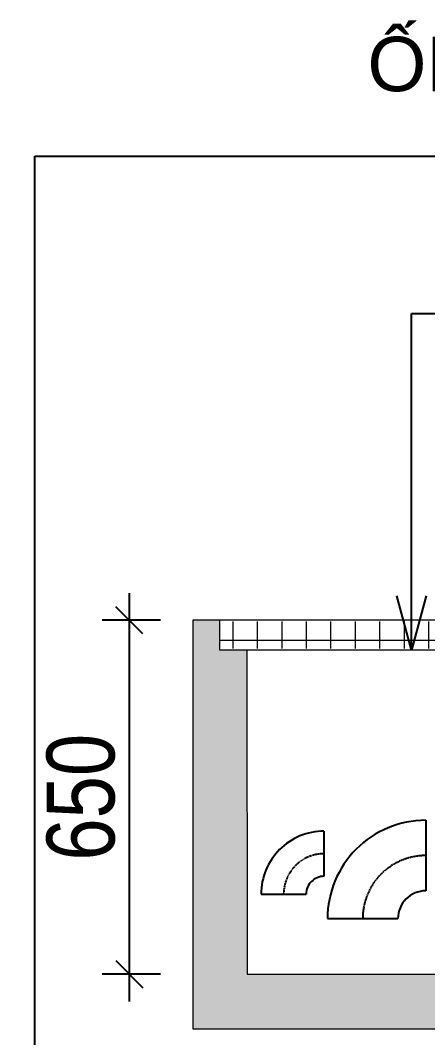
# Model space of a CAD drawing. Header units: millimetres. Extents: x -294625 to 2136527, y -251383 to 128331.
# Drawn here: x 1508654 to 1509403, y -176228 to -174359 of the extents above; entities that cross this region are included whole.
import ezdxf

# ---------------------------------------------------------------- set-up
doc = ezdxf.new("R2010")
doc.units = ezdxf.units.MM
doc.linetypes.add('CENTER', pattern=[3, 1.5, -0.5, 0.5, -0.5])
doc.linetypes.add('CONTINOUS', pattern=[0])
doc.layers.get('Defpoints').update_dxf_attribs({"lineweight": 0})
for name, color, linetype, lineweight in [('0-2', 253, 'Continuous', 18), ('00-N-TEXT', 7, 'CONTINOUS', 9), ('A-DETL-GENF-1', 253, 'Continuous', 18), ('A-FLOR-PATT-1', 254, 'Continuous', 18), ('ICE-BP', 4, 'Continuous', 25), ('N3-NOTE', 11, 'Continuous', 13)]:
    doc.layers.add(name, color=color, linetype=linetype, lineweight=lineweight)
doc.styles.add('Arial_1', font='arial.ttf', dxfattribs={"width": 0.8, "height": 125})
doc.styles.add('P-ARIAL', font='arial.ttf', dxfattribs={"height": 3})
doc.styles.add('P-VNTIMEH', font='vntimeh.shx', dxfattribs={"width": 0.75, "height": 300})
doc.dimstyles.new('Arial_2_5mm_W0_8', dxfattribs={"dimscale": 304.8, "dimtxt": 127.532425, "dimasz": 0.164042, "dimexe": 0.164042, "dimexo": 0.0625, "dimgap": 0.082021, "dimtad": 1, "dimdec": 0, "dimrnd": 10, "dimzin": 0, "dimdsep": 46, "dimtxsty": 'Arial_1', "dimblk1": 'OBLIQUE', "dimblk2": 'OBLIQUE', "dimsah": 1, "dimcen": 0.09, "dimdle": 0.164042, "dimazin": 0, "dimtfac": 1, "dimtdec": 4, "dimtix": 1, "dimtmove": 0, "dimatfit": 3, "dimfxl": 1.148294, "dimfxlon": 1, "dimtvp": 1, "dimtolj": 1, "dimtzin": 0, "dimarcsym": 2})
doc.dimstyles.new('N-NOTE', dxfattribs={"dimtxt": 200, "dimasz": 30, "dimexe": 50, "dimexo": 50, "dimgap": 100, "dimtad": 1, "dimdec": 0, "dimdsep": 46, "dimtxsty": 'P-VNTIMEH', "dimblk": 'OPEN30', "dimcen": 0, "dimse1": 1, "dimse2": 1, "dimclrd": 256, "dimclre": 7, "dimclrt": 256, "dimadec": 0, "dimazin": 0, "dimtfac": 1, "dimtdec": 0, "dimtix": 1, "dimtmove": 2, "dimatfit": 3, "dimldrblk": 'OPEN30', "dimfxl": 1, "dimtolj": 1, "dimtzin": 0, "dimarcsym": 0})

# ---------------------------------------------------------------- blocks, each defined once
blk = doc.blocks.new('cut')
for p, q in [((1044112.8, -17398.2), (1043998.8, -17398.2)), ((1043953.8, -17557.2), (1043953.8, -17443.2))]:
    blk.add_line(p, q)
at = {"color": 8, "linetype": 'CENTER'}
blk.add_arc((1043953.8, -17398.2), 102, 270, 0, dxfattribs=at)
for radius in [159, 45]:
    blk.add_arc((1043953.8, -17398.2), radius, 270, 0)
blk = doc.blocks.new('_Oblique')
at = {"color": 0, "linetype": 'ByBlock', "lineweight": -2}
blk.add_line((-0.5, -0.5), (0.5, 0.5), dxfattribs=at)
blk = doc.blocks.new('*D116')
at = {"layer": '0-2', "color": 0, "lineweight": -2, "transparency": 16777216}
for p, q in [((1508854.5, -176161.1), (1508854.5, -175411)), ((1508911.9, -175461), (1508804.5, -175461)), ((1508911.9, -176111.1), (1508804.5, -176111.1))]:
    blk.add_line(p, q, dxfattribs=at)
at = {"layer": 'Defpoints', "color": 0, "transparency": 16777216}
for p in [(1508854.5, -175461), (1508931, -175461), (1508931, -176111.1)]:
    blk.add_point(p, dxfattribs=at)
at = {"layer": '0-2', "color": 0, "lineweight": -2, "transparency": 16777216, "xscale": 50, "yscale": 50, "zscale": 50}
for p, rotation in [((1508854.5, -175461), 90), ((1508854.5, -176111.1), 270)]:
    blk.add_blockref('_Oblique', p, dxfattribs=dict(at, rotation=rotation))
at = {"layer": '0-2', "color": 0, "transparency": 16777216, "insert": (1508765.6, -175786), "char_height": 125, "attachment_point": 5, "rotation": 90, "style": 'Arial_1'}
blk.add_mtext('\\A1;650', dxfattribs=at)
blk = doc.blocks.new('_Open30')
at = {"color": 0, "linetype": 'ByBlock', "lineweight": -2}
for p, q in [((-1, 0.268), (0, 0)), ((0, 0), (-1, -0.268)), ((0, 0), (-1, 0))]:
    blk.add_line(p, q, dxfattribs=at)

msp = doc.modelspace()

# ---------------------------------------------------------------- hatches: boundary and pattern name
at = {"layer": 'A-DETL-GENF-1'}
h = msp.add_hatch(dxfattribs=at)
h.set_pattern_fill('FP_8', color=256, style=0, pattern_type=2)
h.set_pattern_definition([(0, (1511385.29, -171222.425), (0, 45), []), (90, (1511385.29, -171222.425), (-45, 3e-15), [])])
h.paths.add_polyline_path([(1509020.8, -175462.9), (1509020.8, -175512.9), (1510621.5, -175512.9), (1510621.5, -175462.9)])
at = {"layer": 'A-FLOR-PATT-1'}
h = msp.add_hatch(dxfattribs=at)
h.set_pattern_fill('ANGLE', color=256, scale=3, style=0)
h.set_pattern_definition([(0, (292924.719, 0), (0, 20.955), [15.24, -5.715]), (90, (292924.719, 0), (-20.955, 1e-15), [15.24, -5.715])])
h.paths.add_polyline_path([(1510570.8, -175516), (1509070.8, -175516), (1509071.5, -176111.1), (1510571.5, -176111.1)], flags=16)
h.paths.add_polyline_path([(1509070.8, -175516), (1509020.8, -175516), (1509020.8, -175461), (1508971.5, -175461), (1508971.5, -176211.1), (1510671.5, -176211.1), (1510671.5, -175461), (1510621.5, -175461), (1510621.5, -175516)])

# ---------------------------------------------------------------- linework, layer by layer
at = {"layer": 'N3-NOTE'}
for points in [[(1510671.5, -175461), (1508971.5, -175461), (1508971.5, -176211.1), (1510671.5, -176211.1)], [(1510570.8, -175516), (1509070.8, -175516), (1509071.5, -176111.1), (1510571.5, -176111.1)]]:
    msp.add_lwpolyline(points, close=True, dxfattribs=at)
msp.add_lwpolyline([(1509070.8, -175516), (1509020.8, -175516), (1509020.8, -175461), (1508971.5, -175461), (1508971.5, -176211.1), (1510671.5, -176211.1), (1510671.5, -175461), (1510621.5, -175461), (1510621.5, -175516), (1509070.8, -175516)], dxfattribs=at)

# ---------------------------------------------------------------- block references
at = {"layer": 'ICE-BP', "ltscale": 1000, "rotation": 180}
for p, xscale, yscale, zscale in [((2695710.7, -195779.7), 1.136363636363636, 1.136363636363636, 1.136363636363636), ((2268451.6, -188617.2), 0.7272727272727272, 0.7272727272727272, 0.7272727272727272)]:
    msp.add_blockref('cut', p, dxfattribs=dict(at, xscale=xscale, yscale=yscale, zscale=zscale))

# ---------------------------------------------------------------- texts
at = {"layer": '00-N-TEXT', "color": 2, "insert": (1511287, -174389.1, 3.3), "char_height": 100, "width": 2137.388, "attachment_point": 3, "style": 'P-ARIAL'}
msp.add_mtext('ỐNG THÉP TRÁNG KẼM DN80', dxfattribs=at)

# ---------------------------------------------------------------- dimensions: what is measured, and where the dimension line sits
at = {"layer": '0-2'}
dim = msp.add_linear_dim(base=(1508854.5, -175461), p1=(1508931, -176111.1), p2=(1508931, -175461), angle=90, dimstyle='Arial_2_5mm_W0_8', override={"dimpost": '<>', "dimfxl": 300}, dxfattribs=at)
dim.commit()
dim.dimension.update_dxf_attribs({"geometry": '*D116', "text_midpoint": (1508765.6, -175786)})

# ---------------------------------------------------------------- leaders
at = {"layer": 'N3-NOTE'}
for points in [[(1508680.8, -177215.3), (1508680.8, -174608.6), (1511302.6, -174608.6)], [(1509373.4, -175516), (1509373.4, -174897.6), (1511255.1, -174897.6)]]:
    msp.add_leader(points, dimstyle='N-NOTE', override={"dimasz": 100, "dimtad": 0}, dxfattribs=at)

doc.saveas('drawing.dxf')
